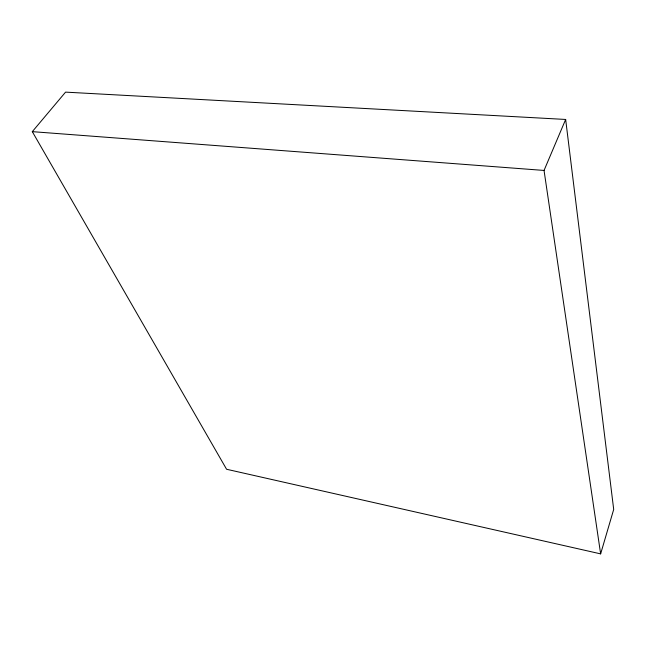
<?xml version="1.0" encoding="UTF-8"?>
<svg xmlns="http://www.w3.org/2000/svg" width="646" height="646" viewBox="0 0 646 646"><rect width="100%" height="100%" fill="white"/><g stroke="black" fill="none" stroke-linecap="round" stroke-linejoin="round"><path stroke-width="0.97" d="M600.635 553.872L613.7 509.419L565.654 119.453L65.561 92.128L32.3 131.647L226.585 469.262L600.635 553.872L544.045 170.439L565.654 119.453M32.3 131.647L544.045 170.439"/></g></svg>
